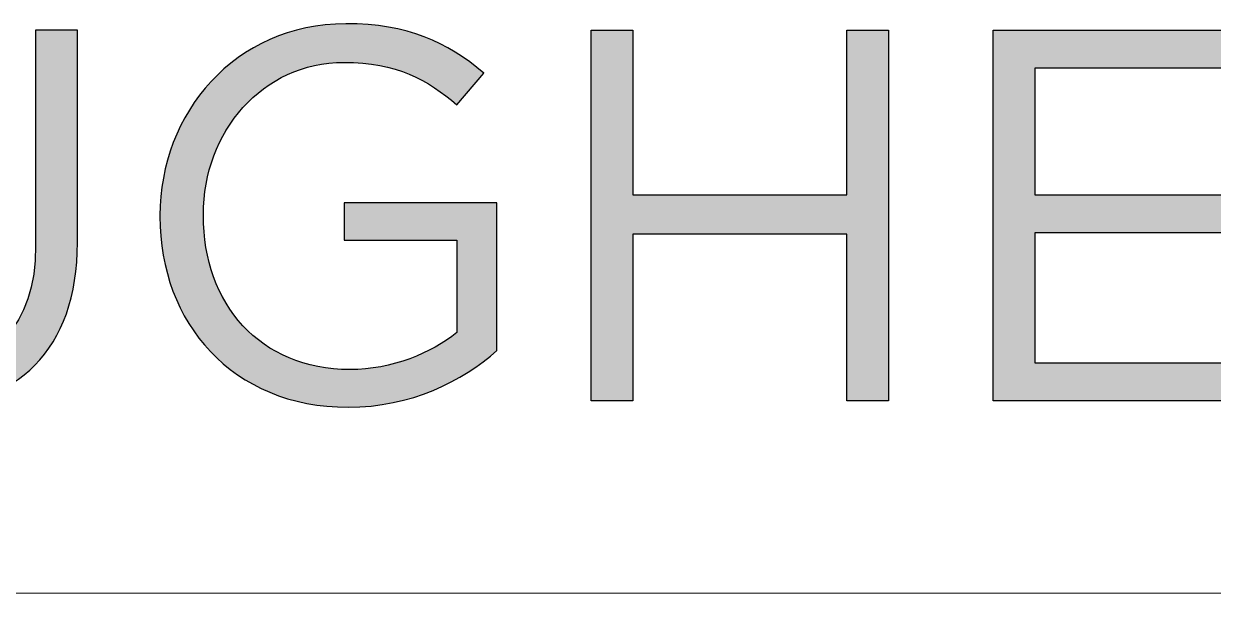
# Model space of a CAD drawing. Header units: inches. Extents: x 2203 to 3044, y -1 to 593.
# Drawn here: x 2916.08 to 2928.7, y 82.14 to 88.18 of the extents above; entities that cross this region are included whole.
import ezdxf

# ---------------------------------------------------------------- set-up
doc = ezdxf.new("R2010")
doc.units = ezdxf.units.IN
doc.header["$MEASUREMENT"] = 0
doc.layers.add('BG 0 -1', color=7, linetype='Continuous')
doc.layers.add('BG F-ANNO-LOGO', color=7, linetype='Continuous')

msp = doc.modelspace()

# ---------------------------------------------------------------- hatches: boundary and pattern name
at = {"layer": 'BG F-ANNO-LOGO', "linetype": 'ByBlock'}
h = msp.add_hatch(color=154, dxfattribs=at)
edge = h.paths.add_edge_path()
edge.add_spline(control_points=[(2917.524, 86.137), (2917.524, 86.137), (2917.524, 86.149), (2917.524, 86.149), (2917.524, 87.227), (2918.316, 88.182), (2919.496, 88.182), (2920.158, 88.182), (2920.568, 87.991), (2920.961, 87.659), (2920.961, 87.659), (2920.675, 87.322), (2920.675, 87.322), (2920.372, 87.586), (2920.034, 87.772), (2919.478, 87.772), (2918.608, 87.772), (2917.985, 87.036), (2917.985, 86.16), (2917.985, 86.16), (2917.985, 86.149), (2917.985, 86.149), (2917.985, 85.211), (2918.586, 84.514), (2919.54, 84.514), (2919.99, 84.514), (2920.405, 84.688), (2920.675, 84.907), (2920.675, 84.907), (2920.675, 85.885), (2920.675, 85.885), (2920.675, 85.885), (2919.478, 85.885), (2919.478, 85.885), (2919.478, 85.885), (2919.478, 86.283), (2919.478, 86.283), (2919.478, 86.283), (2921.102, 86.283), (2921.102, 86.283), (2921.102, 86.283), (2921.102, 84.716), (2921.102, 84.716), (2920.737, 84.391), (2920.186, 84.115), (2919.523, 84.115), (2918.288, 84.115), (2917.524, 85.014), (2917.524, 86.137)], knot_values=[0, 0, 0, 0, 1, 1, 1, 2, 2, 2, 3, 3, 3, 4, 4, 4, 5, 5, 5, 6, 6, 6, 7, 7, 7, 8, 8, 8, 9, 9, 9, 10, 10, 10, 11, 11, 11, 12, 12, 12, 13, 13, 13, 14, 14, 14, 15, 15, 15, 16, 16, 16, 16], degree=3, periodic=0)
h = msp.add_hatch(color=154, dxfattribs=at)
edge = h.paths.add_edge_path()
edge.add_spline(control_points=[(2913.375, 85.828), (2913.375, 85.828), (2913.375, 88.114), (2913.375, 88.114), (2913.375, 88.114), (2913.818, 88.114), (2913.818, 88.114), (2913.818, 88.114), (2913.818, 85.857), (2913.818, 85.857), (2913.818, 85.008), (2914.273, 84.531), (2915.02, 84.531), (2915.745, 84.531), (2916.205, 84.969), (2916.205, 85.828), (2916.205, 85.828), (2916.205, 88.114), (2916.205, 88.114), (2916.205, 88.114), (2916.649, 88.114), (2916.649, 88.114), (2916.649, 88.114), (2916.649, 85.862), (2916.649, 85.862), (2916.649, 84.716), (2915.992, 84.121), (2915.009, 84.121), (2914.037, 84.121), (2913.375, 84.716), (2913.375, 85.828)], knot_values=[0, 0, 0, 0, 1, 1, 1, 2, 2, 2, 3, 3, 3, 4, 4, 4, 5, 5, 5, 6, 6, 6, 7, 7, 7, 8, 8, 8, 9, 9, 9, 10, 10, 10, 10], degree=3, periodic=0)
for points in [[(2922.101, 88.114), (2922.544, 88.114), (2922.544, 86.368), (2924.814, 86.368), (2924.814, 88.114), (2925.257, 88.114), (2925.257, 84.183), (2924.814, 84.183), (2924.814, 85.952), (2922.544, 85.952), (2922.544, 84.183), (2922.101, 84.183)], [(2926.368, 88.114), (2929.21, 88.114), (2929.21, 87.71), (2926.812, 87.71), (2926.812, 86.368), (2928.958, 86.368), (2928.958, 85.963), (2926.812, 85.963), (2926.812, 84.587), (2929.238, 84.587), (2929.238, 84.183), (2926.368, 84.183)]]:
    msp.add_hatch(color=154, dxfattribs=at).paths.add_polyline_path(points)

# ---------------------------------------------------------------- linework, layer by layer
at = {"layer": 'BG 0 -1', "color": 7, "linetype": 'Continuous', "lineweight": 9}
msp.add_line((2869.249, 82.142), (3018.516, 82.142), dxfattribs=at)
at = {"layer": 'BG F-ANNO-LOGO', "color": 154, "linetype": 'Continuous', "lineweight": 25}
for points in [[(2922.101, 88.114), (2922.544, 88.114), (2922.544, 86.368), (2924.814, 86.368), (2924.814, 88.114), (2925.257, 88.114), (2925.257, 84.183), (2924.814, 84.183), (2924.814, 85.952), (2922.544, 85.952), (2922.544, 84.183), (2922.101, 84.183)], [(2926.368, 88.114), (2929.21, 88.114), (2929.21, 87.71), (2926.812, 87.71), (2926.812, 86.368), (2928.958, 86.368), (2928.958, 85.963), (2926.812, 85.963), (2926.812, 84.587), (2929.238, 84.587), (2929.238, 84.183), (2926.368, 84.183)]]:
    msp.add_lwpolyline(points, close=True, dxfattribs=at)
at = {"layer": 'BG F-ANNO-LOGO', "color": 7, "linetype": 'Continuous', "lineweight": 0}
for points in [[(2922.101, 88.114), (2922.544, 88.114), (2922.544, 86.368), (2924.814, 86.368), (2924.814, 88.114), (2925.257, 88.114), (2925.257, 84.183), (2924.814, 84.183), (2924.814, 85.952), (2922.544, 85.952), (2922.544, 84.183), (2922.101, 84.183)], [(2926.368, 88.114), (2929.21, 88.114), (2929.21, 87.71), (2926.812, 87.71), (2926.812, 86.368), (2928.958, 86.368), (2928.958, 85.963), (2926.812, 85.963), (2926.812, 84.587), (2929.238, 84.587), (2929.238, 84.183), (2926.368, 84.183)]]:
    msp.add_lwpolyline(points, close=True, dxfattribs=at)
at = {"layer": 'BG F-ANNO-LOGO', "color": 154, "linetype": 'Continuous', "lineweight": 25}
for points, knots in [([(2917.524, 86.137), (2917.524, 86.137), (2917.524, 86.149), (2917.524, 86.149), (2917.524, 87.227), (2918.316, 88.182), (2919.496, 88.182), (2920.158, 88.182), (2920.568, 87.991), (2920.961, 87.659), (2920.961, 87.659), (2920.675, 87.322), (2920.675, 87.322), (2920.372, 87.586), (2920.034, 87.772), (2919.478, 87.772), (2918.608, 87.772), (2917.985, 87.036), (2917.985, 86.16), (2917.985, 86.16), (2917.985, 86.149), (2917.985, 86.149), (2917.985, 85.211), (2918.586, 84.514), (2919.54, 84.514), (2919.99, 84.514), (2920.405, 84.688), (2920.675, 84.907), (2920.675, 84.907), (2920.675, 85.885), (2920.675, 85.885), (2920.675, 85.885), (2919.478, 85.885), (2919.478, 85.885), (2919.478, 85.885), (2919.478, 86.283), (2919.478, 86.283), (2919.478, 86.283), (2921.102, 86.283), (2921.102, 86.283), (2921.102, 86.283), (2921.102, 84.716), (2921.102, 84.716), (2920.737, 84.391), (2920.186, 84.115), (2919.523, 84.115), (2918.288, 84.115), (2917.524, 85.014), (2917.524, 86.137)], [0, 0, 0, 0, 1, 1, 1, 2, 2, 2, 3, 3, 3, 4, 4, 4, 5, 5, 5, 6, 6, 6, 7, 7, 7, 8, 8, 8, 9, 9, 9, 10, 10, 10, 11, 11, 11, 12, 12, 12, 13, 13, 13, 14, 14, 14, 15, 15, 15, 16, 16, 16, 16]), ([(2913.375, 85.828), (2913.375, 85.828), (2913.375, 88.114), (2913.375, 88.114), (2913.375, 88.114), (2913.818, 88.114), (2913.818, 88.114), (2913.818, 88.114), (2913.818, 85.857), (2913.818, 85.857), (2913.818, 85.008), (2914.273, 84.531), (2915.02, 84.531), (2915.745, 84.531), (2916.205, 84.969), (2916.205, 85.828), (2916.205, 85.828), (2916.205, 88.114), (2916.205, 88.114), (2916.205, 88.114), (2916.649, 88.114), (2916.649, 88.114), (2916.649, 88.114), (2916.649, 85.862), (2916.649, 85.862), (2916.649, 84.716), (2915.992, 84.121), (2915.009, 84.121), (2914.037, 84.121), (2913.375, 84.716), (2913.375, 85.828)], [0, 0, 0, 0, 1, 1, 1, 2, 2, 2, 3, 3, 3, 4, 4, 4, 5, 5, 5, 6, 6, 6, 7, 7, 7, 8, 8, 8, 9, 9, 9, 10, 10, 10, 10])]:
    msp.add_open_spline(points, degree=3, knots=knots, dxfattribs=at)
at = {"layer": 'BG F-ANNO-LOGO', "color": 7, "linetype": 'Continuous', "lineweight": 0}
for points, knots in [([(2917.524, 86.137), (2917.524, 86.137), (2917.524, 86.149), (2917.524, 86.149), (2917.524, 87.227), (2918.316, 88.182), (2919.496, 88.182), (2920.158, 88.182), (2920.568, 87.991), (2920.961, 87.659), (2920.961, 87.659), (2920.675, 87.322), (2920.675, 87.322), (2920.372, 87.586), (2920.034, 87.772), (2919.478, 87.772), (2918.608, 87.772), (2917.985, 87.036), (2917.985, 86.16), (2917.985, 86.16), (2917.985, 86.149), (2917.985, 86.149), (2917.985, 85.211), (2918.586, 84.514), (2919.54, 84.514), (2919.99, 84.514), (2920.405, 84.688), (2920.675, 84.907), (2920.675, 84.907), (2920.675, 85.885), (2920.675, 85.885), (2920.675, 85.885), (2919.478, 85.885), (2919.478, 85.885), (2919.478, 85.885), (2919.478, 86.283), (2919.478, 86.283), (2919.478, 86.283), (2921.102, 86.283), (2921.102, 86.283), (2921.102, 86.283), (2921.102, 84.716), (2921.102, 84.716), (2920.737, 84.391), (2920.186, 84.115), (2919.523, 84.115), (2918.288, 84.115), (2917.524, 85.014), (2917.524, 86.137)], [0, 0, 0, 0, 1, 1, 1, 2, 2, 2, 3, 3, 3, 4, 4, 4, 5, 5, 5, 6, 6, 6, 7, 7, 7, 8, 8, 8, 9, 9, 9, 10, 10, 10, 11, 11, 11, 12, 12, 12, 13, 13, 13, 14, 14, 14, 15, 15, 15, 16, 16, 16, 16]), ([(2913.375, 85.828), (2913.375, 85.828), (2913.375, 88.114), (2913.375, 88.114), (2913.375, 88.114), (2913.818, 88.114), (2913.818, 88.114), (2913.818, 88.114), (2913.818, 85.857), (2913.818, 85.857), (2913.818, 85.008), (2914.273, 84.531), (2915.02, 84.531), (2915.745, 84.531), (2916.205, 84.969), (2916.205, 85.828), (2916.205, 85.828), (2916.205, 88.114), (2916.205, 88.114), (2916.205, 88.114), (2916.649, 88.114), (2916.649, 88.114), (2916.649, 88.114), (2916.649, 85.862), (2916.649, 85.862), (2916.649, 84.716), (2915.992, 84.121), (2915.009, 84.121), (2914.037, 84.121), (2913.375, 84.716), (2913.375, 85.828)], [0, 0, 0, 0, 1, 1, 1, 2, 2, 2, 3, 3, 3, 4, 4, 4, 5, 5, 5, 6, 6, 6, 7, 7, 7, 8, 8, 8, 9, 9, 9, 10, 10, 10, 10])]:
    msp.add_open_spline(points, degree=3, knots=knots, dxfattribs=at)

doc.saveas('drawing.dxf')
